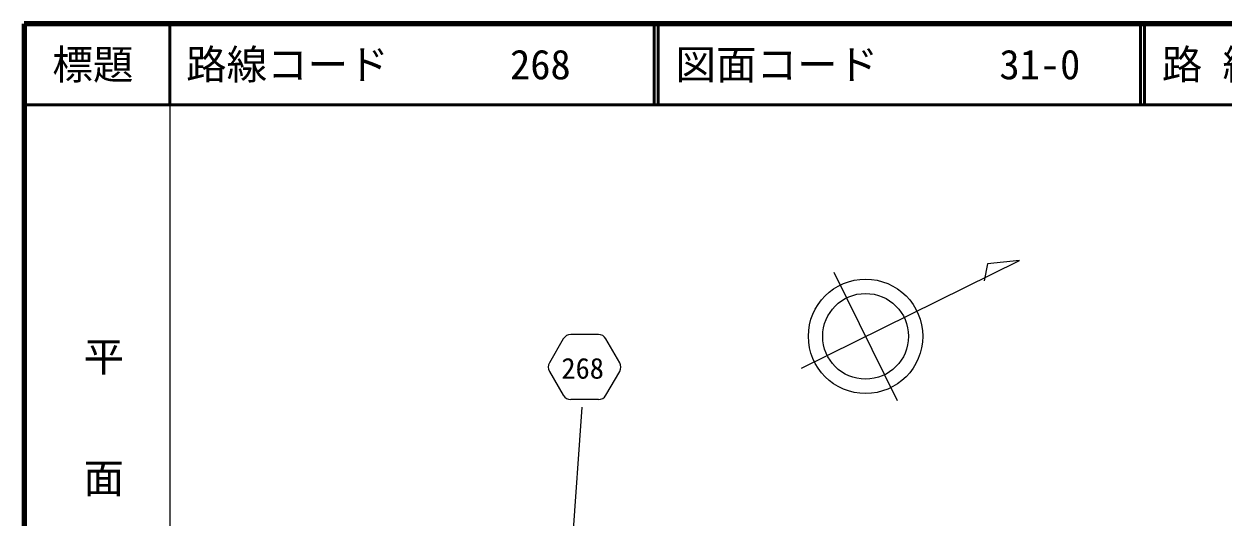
# Model space of a CAD drawing. Units: millimetres, scale not verified. Extents: x 40000 to 680000, y 20000 to 380000.
# Drawn here: x 40000 to 188050, y 319119 to 380000 of the extents above; entities that cross this region are included whole.
import ezdxf
from ezdxf.enums import TextEntityAlignment as Align

# ---------------------------------------------------------------- set-up
doc = ezdxf.new("R2010")
doc.units = ezdxf.units.MM
doc.header["$LTSCALE"] = 1000
for name, color, linetype, lineweight in [('M-BMK-SRVR', 3, 'Continuous', 13), ('M-STR-HTXT', 7, 'Continuous', 13), ('M-TTL', 2, 'Continuous', 140), ('M-TTL-BAND', 7, 'Continuous', 25), ('M-TTL-LINE', 7, 'Continuous', 50), ('M-TTL-TXT', 7, 'Continuous', 13)]:
    doc.layers.add(name, color=color, linetype=linetype, lineweight=lineweight)
doc.styles.add('@ＭＳ ゴシック', font='')
doc.styles.add('ＭＳ ゴシック', font='')
doc.styles.get('@ＭＳ ゴシック').set_extended_font_data('@MS Gothic')
doc.styles.get('ＭＳ ゴシック').set_extended_font_data('MS Gothic')

msp = doc.modelspace()

# ---------------------------------------------------------------- linework, layer by layer
at = {"layer": 'M-BMK-SRVR'}
for p, q in [((135917, 337519), (162811, 350811)), ((158890, 350385), (158475, 348300)), ((162811, 350811), (158890, 350385)), ((139924, 349341), (147743, 333521))]:
    msp.add_line(p, q, dxfattribs=at)
for radius in [7059, 5294]:
    msp.add_circle((143833, 341431), radius, dxfattribs=at)
at = {"layer": 'M-STR-HTXT'}
for p, q in [((106533, 341124), (104832, 338178)), ((110862, 341659), (107461, 341659)), ((113491, 338178), (111790, 341124)), ((104832, 337106), (106533, 334160)), ((111790, 334160), (113491, 337106)), ((110862, 333625), (107461, 333625)), ((105164, 280835), (108878, 332671))]:
    msp.add_line(p, q, dxfattribs=at)
for centre, start, end in [((107461, 340588), 90, 150), ((110862, 340588), 30, 90), ((105760, 337642), 150, 210), ((112563, 337642), 330, 30), ((107461, 334696), 210, 270), ((110862, 334696), 270, 330)]:
    msp.add_arc(centre, 1071, start, end, dxfattribs=at)
at = {"layer": 'M-TTL'}
for p, q in [((40000, 380000), (40000, 20000)), ((680000, 380000), (40000, 380000))]:
    msp.add_line(p, q, dxfattribs=at)
at = {"layer": 'M-TTL-BAND'}
msp.add_line((58000, 370000), (58000, 20000), dxfattribs=at)
at = {"layer": 'M-TTL-LINE'}
for p, q in [((58000, 380000), (58000, 370000)), ((117750, 380000), (117750, 370000)), ((118250, 380000), (118250, 370000)), ((177750, 380000), (177750, 370000)), ((178250, 380000), (178250, 370000)), ((40000, 370000), (680000, 370000))]:
    msp.add_line(p, q, dxfattribs=at)

# ---------------------------------------------------------------- texts
at = {"layer": 'M-STR-HTXT', "style": 'ＭＳ ゴシック'}
msp.add_text('268', height=2566, dxfattribs=at).set_placement((108925, 337484), align=Align.MIDDLE_CENTER)
at = {"layer": 'M-TTL-BAND', "style": '@ＭＳ ゴシック'}
msp.add_text('平\u3000\u3000面\u3000\u3000図', height=3666, rotation=270, dxfattribs=at).set_placement((49777, 306475), align=Align.MIDDLE_RIGHT)
at = {"layer": 'M-TTL-TXT', "style": 'ＭＳ ゴシック'}
msp.add_text('標題', height=3666, dxfattribs=at).set_placement((48500, 375000), align=Align.MIDDLE_CENTER)
for s, p in [('路線コード      268', (60000, 375000)), ('図面コード      31-0', (120380, 375000)), ('路 線 名      一般県道豊田三隅線', (180380, 375000))]:
    msp.add_text(s, height=3666, dxfattribs=at).set_placement(p, align=Align.MIDDLE_LEFT)

doc.saveas('drawing.dxf')
